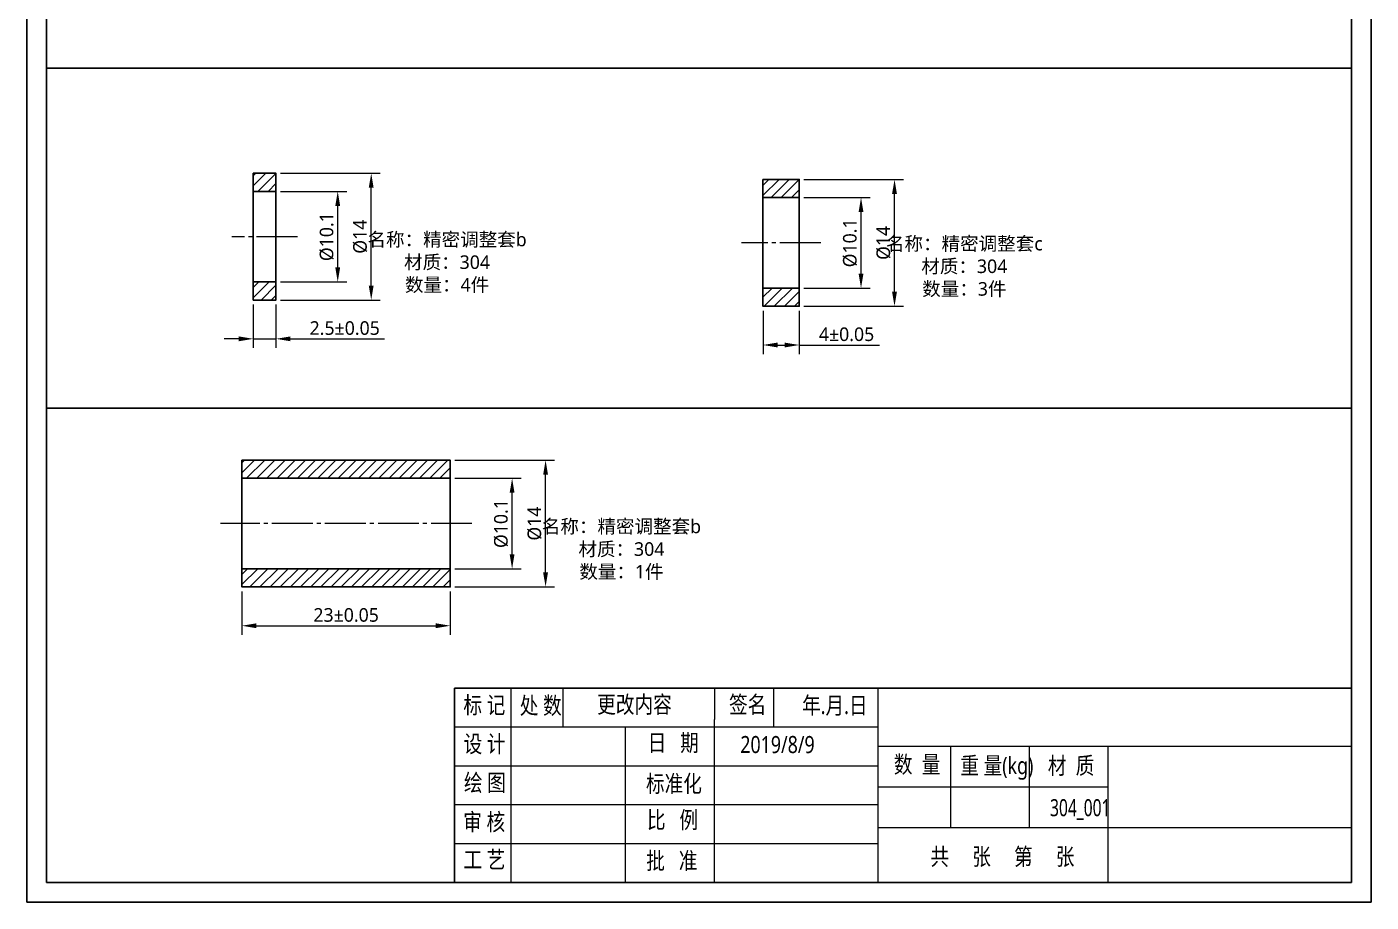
# Model space of a CAD drawing. Header units: millimetres. Extents: x -449 to 2916, y -1257 to 1632.
# Drawn here: x 1470.2 to 1766.9, y -266.8 to -73.5 of the extents above; entities that cross this region are included whole.
import ezdxf

# ---------------------------------------------------------------- set-up
doc = ezdxf.new("R2010")
doc.units = ezdxf.units.MM
doc.header["$PDSIZE"] = -1
doc.linetypes.add('EB_DASHDOT', pattern=[39, 30, -3, 3, -3])
for name, color, linetype, lineweight in [('3中心线层', 1, 'EB_DASHDOT', 0), ('标住线', 5, 'Continuous', 13), ('细线层', 252, 'Continuous', 13)]:
    doc.layers.add(name, color=color, linetype=linetype, lineweight=lineweight)
doc.styles.add('wf', font='')
doc.styles.add('黑体', font='', dxfattribs={"width": 0.8})
doc.styles.get('wf').set_extended_font_data('Microsoft YaHei')
doc.styles.get('黑体').set_extended_font_data('Microsoft YaHei')
doc.dimstyles.new('wf1', dxfattribs={"dimtxt": 3, "dimasz": 3.2, "dimexe": 2, "dimexo": 1, "dimgap": 0.8, "dimtad": 1, "dimdec": 1, "dimdsep": 46, "dimtxsty": 'wf', "dimcen": 0, "dimclrd": 6, "dimclre": 6, "dimadec": 0, "dimazin": 0, "dimtm": 1e-09, "dimtfac": 0.7, "dimtdec": 1, "dimtmove": 0, "dimatfit": 3, "dimfxl": 0, "dimtolj": 1, "dimlwd": 13, "dimlwe": 13, "dimarcsym": 0})

# ---------------------------------------------------------------- blocks, each defined once
blk = doc.blocks.new('*D431')
at = {"color": 6, "lineweight": 13}
for p, q in [((1526.14, -109.85), (1540.78, -109.85)), ((1538.78, -126.65), (1538.78, -113.05)), ((1526.14, -129.85), (1540.78, -129.85))]:
    blk.add_line(p, q, dxfattribs=at)
at = {"color": 6}
for points in [[(1539.31, -113.05), (1538.24, -113.05), (1538.78, -109.85)], [(1538.24, -126.65), (1539.31, -126.65), (1538.78, -129.85)]]:
    blk.add_solid(points, dxfattribs=at)
at = {"layer": 'Defpoints', "color": 0}
for p in [(1525.14, -109.85), (1538.78, -109.85), (1525.14, -129.85)]:
    blk.add_point(p, dxfattribs=at)
at = {"color": 0, "insert": (1536.36, -119.85), "char_height": 3, "attachment_point": 5, "rotation": 90, "style": 'wf'}
blk.add_mtext('\\A1;%%C10.1', dxfattribs=at)
blk = doc.blocks.new('*D432')
at = {"color": 6, "lineweight": 13}
for p, q in [((1526.14, -105.85), (1548.17, -105.85)), ((1546.17, -130.65), (1546.17, -109.05)), ((1526.14, -133.85), (1548.17, -133.85))]:
    blk.add_line(p, q, dxfattribs=at)
at = {"color": 6}
for points in [[(1546.7, -109.05), (1545.63, -109.05), (1546.17, -105.85)], [(1545.63, -130.65), (1546.7, -130.65), (1546.17, -133.85)]]:
    blk.add_solid(points, dxfattribs=at)
at = {"layer": 'Defpoints', "color": 0}
for p in [(1525.14, -105.85), (1546.17, -105.85), (1525.14, -133.85)]:
    blk.add_point(p, dxfattribs=at)
at = {"color": 0, "insert": (1543.75, -119.85), "char_height": 3, "attachment_point": 5, "rotation": 90, "style": 'wf'}
blk.add_mtext('\\A1;%%c14', dxfattribs=at)
blk = doc.blocks.new('*D433')
at = {"color": 6, "lineweight": 13}
for p, q in [((1520.14, -134.85), (1520.14, -144.42)), ((1525.14, -134.85), (1525.14, -144.42)), ((1516.94, -142.42), (1513.74, -142.42)), ((1520.14, -142.42), (1525.14, -142.42)), ((1528.34, -142.42), (1549.1, -142.42))]:
    blk.add_line(p, q, dxfattribs=at)
at = {"color": 6}
for points in [[(1516.94, -142.95), (1516.94, -141.88), (1520.14, -142.42)], [(1528.34, -141.88), (1528.34, -142.95), (1525.14, -142.42)]]:
    blk.add_solid(points, dxfattribs=at)
at = {"layer": 'Defpoints', "color": 0}
for p in [(1520.14, -133.85), (1525.14, -133.85), (1525.14, -142.42)]:
    blk.add_point(p, dxfattribs=at)
at = {"color": 0, "insert": (1540.32, -140.06), "char_height": 3, "attachment_point": 5, "style": 'wf'}
blk.add_mtext('\\A1;2.5%%P0.05', dxfattribs=at)
blk = doc.blocks.new('*D434')
at = {"color": 6, "lineweight": 13}
for p, q in [((1641.65, -111.22), (1656.29, -111.22)), ((1654.29, -128.02), (1654.29, -114.42)), ((1641.65, -131.22), (1656.29, -131.22))]:
    blk.add_line(p, q, dxfattribs=at)
at = {"color": 6}
for points in [[(1654.82, -114.42), (1653.75, -114.42), (1654.29, -111.22)], [(1653.75, -128.02), (1654.82, -128.02), (1654.29, -131.22)]]:
    blk.add_solid(points, dxfattribs=at)
at = {"layer": 'Defpoints', "color": 0}
for p in [(1640.65, -111.22), (1654.29, -111.22), (1640.65, -131.22)]:
    blk.add_point(p, dxfattribs=at)
at = {"color": 0, "insert": (1651.87, -121.22), "char_height": 3, "attachment_point": 5, "rotation": 90, "style": 'wf'}
blk.add_mtext('\\A1;%%C10.1', dxfattribs=at)
blk = doc.blocks.new('*D435')
at = {"color": 6, "lineweight": 13}
for p, q in [((1641.65, -107.22), (1663.68, -107.22)), ((1661.68, -132.02), (1661.68, -110.42)), ((1641.65, -135.22), (1663.68, -135.22))]:
    blk.add_line(p, q, dxfattribs=at)
at = {"color": 6}
for points in [[(1662.21, -110.42), (1661.14, -110.42), (1661.68, -107.22)], [(1661.14, -132.02), (1662.21, -132.02), (1661.68, -135.22)]]:
    blk.add_solid(points, dxfattribs=at)
at = {"layer": 'Defpoints', "color": 0}
for p in [(1640.65, -107.22), (1661.68, -107.22), (1640.65, -135.22)]:
    blk.add_point(p, dxfattribs=at)
at = {"color": 0, "insert": (1659.26, -121.22), "char_height": 3, "attachment_point": 5, "rotation": 90, "style": 'wf'}
blk.add_mtext('\\A1;%%c14', dxfattribs=at)
blk = doc.blocks.new('*D436')
at = {"color": 6, "lineweight": 13}
for p, q in [((1632.65, -136.22), (1632.65, -145.78)), ((1640.65, -136.22), (1640.65, -145.78)), ((1635.85, -143.78), (1637.45, -143.78)), ((1640.65, -143.78), (1658.33, -143.78))]:
    blk.add_line(p, q, dxfattribs=at)
at = {"color": 6}
for points in [[(1635.85, -143.25), (1635.85, -144.31), (1632.65, -143.78)], [(1637.45, -144.31), (1637.45, -143.25), (1640.65, -143.78)]]:
    blk.add_solid(points, dxfattribs=at)
at = {"layer": 'Defpoints', "color": 0}
for p in [(1632.65, -135.22), (1640.65, -135.22), (1640.65, -143.78)]:
    blk.add_point(p, dxfattribs=at)
at = {"color": 0, "insert": (1651.09, -141.43), "char_height": 3, "attachment_point": 5, "style": 'wf'}
blk.add_mtext('\\A1;4%%P0.05', dxfattribs=at)
blk = doc.blocks.new('*D437')
at = {"color": 6, "lineweight": 13}
for p, q in [((1564.63, -173.22), (1579.27, -173.22)), ((1577.27, -190.02), (1577.27, -176.42)), ((1564.63, -193.22), (1579.27, -193.22))]:
    blk.add_line(p, q, dxfattribs=at)
at = {"color": 6}
for points in [[(1577.8, -176.42), (1576.73, -176.42), (1577.27, -173.22)], [(1576.73, -190.02), (1577.8, -190.02), (1577.27, -193.22)]]:
    blk.add_solid(points, dxfattribs=at)
at = {"layer": 'Defpoints', "color": 0}
for p in [(1563.63, -173.22), (1577.27, -173.22), (1563.63, -193.22)]:
    blk.add_point(p, dxfattribs=at)
at = {"color": 0, "insert": (1574.85, -183.22), "char_height": 3, "attachment_point": 5, "rotation": 90, "style": 'wf'}
blk.add_mtext('\\A1;%%C10.1', dxfattribs=at)
blk = doc.blocks.new('*D438')
at = {"color": 6, "lineweight": 13}
for p, q in [((1564.63, -169.22), (1586.66, -169.22)), ((1584.66, -194.02), (1584.66, -172.42)), ((1564.63, -197.22), (1586.66, -197.22))]:
    blk.add_line(p, q, dxfattribs=at)
at = {"color": 6}
for points in [[(1585.19, -172.42), (1584.12, -172.42), (1584.66, -169.22)], [(1584.12, -194.02), (1585.19, -194.02), (1584.66, -197.22)]]:
    blk.add_solid(points, dxfattribs=at)
at = {"layer": 'Defpoints', "color": 0}
for p in [(1563.63, -169.22), (1584.66, -169.22), (1563.63, -197.22)]:
    blk.add_point(p, dxfattribs=at)
at = {"color": 0, "insert": (1582.24, -183.22), "char_height": 3, "attachment_point": 5, "rotation": 90, "style": 'wf'}
blk.add_mtext('\\A1;%%c14', dxfattribs=at)
blk = doc.blocks.new('*D439')
at = {"color": 6, "lineweight": 13}
for p, q in [((1517.63, -198.22), (1517.63, -207.79)), ((1563.63, -198.22), (1563.63, -207.79)), ((1520.83, -205.79), (1560.43, -205.79))]:
    blk.add_line(p, q, dxfattribs=at)
at = {"color": 6}
for points in [[(1520.83, -205.25), (1520.83, -206.32), (1517.63, -205.79)], [(1560.43, -206.32), (1560.43, -205.25), (1563.63, -205.79)]]:
    blk.add_solid(points, dxfattribs=at)
at = {"layer": 'Defpoints', "color": 0}
for p in [(1517.63, -197.22), (1563.63, -197.22), (1563.63, -205.79)]:
    blk.add_point(p, dxfattribs=at)
at = {"color": 0, "insert": (1540.63, -203.43), "char_height": 3, "attachment_point": 5, "style": 'wf'}
blk.add_mtext('\\A1;23%%P0.05', dxfattribs=at)

msp = doc.modelspace()

# ---------------------------------------------------------------- hatches: boundary and pattern name
at = {"layer": '标住线'}
h = msp.add_hatch(dxfattribs=at)
h.set_pattern_fill('ANSI31', color=256, scale=0.5, style=0)
h.set_pattern_definition([(45, (-121.8198, -71.2966), (-1.122532, 1.122532), [])])
h.paths.add_polyline_path([(1525.136, -109.854), (1525.136, -105.854), (1520.136, -105.854), (1520.136, -109.854)])
h.paths.add_polyline_path([(1525.136, -129.854), (1520.136, -129.854), (1520.136, -133.854), (1525.136, -133.854)])
h = msp.add_hatch(dxfattribs=at)
h.set_pattern_fill('ANSI31', color=256, scale=0.5, style=0)
h.set_pattern_definition([(45, (-6.3091, -72.659), (-1.122532, 1.122532), [])])
h.paths.add_polyline_path([(1640.646, -111.216), (1640.646, -107.216), (1632.646, -107.216), (1632.646, -111.216)])
h.paths.add_polyline_path([(1640.646, -131.216), (1632.646, -131.216), (1632.646, -135.216), (1640.646, -135.216)])
h = msp.add_hatch(dxfattribs=at)
h.set_pattern_fill('ANSI31', color=256, scale=0.5, style=0)
h.set_pattern_definition([(45, (-124.3276, -134.6667), (-1.122532, 1.122532), [])])
h.paths.add_polyline_path([(1563.628, -173.224), (1563.628, -169.224), (1517.628, -169.224), (1517.628, -173.224)])
h.paths.add_polyline_path([(1563.628, -197.224), (1563.628, -193.224), (1517.628, -193.224), (1517.628, -197.224)])

# ---------------------------------------------------------------- linework, layer by layer
for p, q in [((1474.53, -82.621), (1762.514, -82.621)), ((1474.53, -157.723), (1762.514, -157.723))]:
    msp.add_line(p, q)
at = {"color": 0, "linetype": 'ByBlock', "lineweight": 20}
for p, q in [((1576.962, -219.554), (1576.962, -262.47)), ((1588.459, -219.554), (1588.459, -228.137)), ((1621.908, -219.554), (1621.908, -226.483)), ((1635.047, -228.137), (1635.047, -219.554)), ((1658.042, -262.47), (1658.042, -219.554)), ((1602.198, -228.137), (1602.198, -262.47)), ((1621.908, -262.47), (1621.908, -226.483)), ((1762.514, -232.429), (1658.042, -232.429)), ((1674.072, -232.429), (1674.072, -250.453)), ((1691.381, -232.429), (1691.381, -250.453)), ((1708.81, -262.47), (1708.81, -232.429)), ((1708.81, -241.441), (1658.042, -241.441)), ((1762.514, -250.453), (1658.042, -250.453))]:
    msp.add_line(p, q, dxfattribs=at)
at = {"color": 0, "linetype": 'ByBlock', "lineweight": 25}
for points in [[(1766.88, -266.836), (1470.164, -266.836), (1470.164, 158.291), (1766.88, 158.291)], [(1762.514, -262.47), (1474.53, -262.47), (1474.53, 153.925), (1762.514, 153.925)]]:
    msp.add_lwpolyline(points, close=True, dxfattribs=at)
for points in [[(1520.136, -105.854), (1525.136, -105.854), (1525.136, -133.854), (1520.136, -133.854)], [(1632.646, -107.216), (1640.646, -107.216), (1640.646, -135.216), (1632.646, -135.216)], [(1520.136, -109.854), (1525.136, -109.854), (1525.136, -129.854), (1520.136, -129.854)], [(1632.646, -111.216), (1640.646, -111.216), (1640.646, -131.216), (1632.646, -131.216)], [(1517.628, -169.224), (1563.628, -169.224), (1563.628, -197.224), (1517.628, -197.224)], [(1517.628, -173.224), (1563.628, -173.224), (1563.628, -193.224), (1517.628, -193.224)]]:
    msp.add_lwpolyline(points, close=True)
at = {"layer": '3中心线层', "lineweight": 13, "ltscale": 0.3}
for p, q in [((1529.875, -119.854), (1515.396, -119.854)), ((1645.386, -121.216), (1627.907, -121.216)), ((1568.367, -183.224), (1512.889, -183.224))]:
    msp.add_line(p, q, dxfattribs=at)
at = {"layer": '细线层', "color": 0, "linetype": 'ByBlock', "lineweight": 20, "ltscale": 0.5}
for p, q in [((1564.562, -228.137), (1658.042, -228.137)), ((1564.562, -236.72), (1658.042, -236.72)), ((1564.562, -245.303), (1658.042, -245.303)), ((1564.562, -253.887), (1658.042, -253.887))]:
    msp.add_line(p, q, dxfattribs=at)
at = {"layer": '细线层', "color": 0, "linetype": 'ByBlock', "lineweight": 25, "ltscale": 0.5}
msp.add_lwpolyline([(1564.562, -219.554), (1762.514, -219.554), (1762.514, -262.47), (1564.562, -262.47)], close=True, dxfattribs=at)

# ---------------------------------------------------------------- texts
at = {"char_height": 3, "attachment_point": 5, "style": 'wf'}
for s, insert in [('{\\fMicrosoft YaHei|b0|i0|c134|p34;\\W7.23267;  }{\\A1;名称：精密调整套b}\\P{\\fMicrosoft YaHei|b0|i0|c134|p34;\\W7.22607;  }{\\A1;材质：304}\\P{\\fMicrosoft YaHei|b0|i0|c134|p34;\\W7.23432;  }{\\A1;数量：4件}', (1555.563, -125.646)), ('{\\fMicrosoft YaHei|b0|i0|c134|p34;\\W7.12211;  }{\\A1;名称：精密调整套c}\\P{\\fMicrosoft YaHei|b0|i0|c134|p34;\\W7.11551;  }{\\A1;材质：304}\\P{\\fMicrosoft YaHei|b0|i0|c134|p34;\\W7.12376;  }{\\A1;数量：3件}', (1669.856, -126.555)), ('{\\fMicrosoft YaHei|b0|i0|c134|p34;\\W7.23267;  }{\\A1;名称：精密调整套b}\\P{\\fMicrosoft YaHei|b0|i0|c134|p34;\\W7.22607;  }{\\A1;材质：304}\\P{\\fMicrosoft YaHei|b0|i0|c134|p34;\\W7.23432;  }{\\A1;数量：1件}', (1594.055, -189.016))]:
    msp.add_mtext(s, dxfattribs=dict(at, insert=insert))
at = {"width": 100.32459, "attachment_point": 1, "style": '黑体'}
for s, insert, char_height in [('标 记', (1566.515, -221.432), 3.7724), ('处 数', (1578.958, -221.52), 3.7724), ('更改内容', (1596.043, -221.289), 3.7724), ('{\\Q0;签名}', (1625.155, -221.316), 3.7724), ('{\\Q0;年.月.日}', (1641.27, -221.501), 3.77238), ('设 计', (1566.575, -229.995), 3.7724), ('日   期', (1607.188, -229.735), 3.7724), (' 2019/8/9', (1626.615, -230.139), 3.7724), ('数  量', (1661.536, -234.525), 3.7724), ('重 量(kg)', (1676.199, -234.784), 3.7724), ('材  质', (1695.512, -234.784), 3.7724), ('绘 图', (1566.636, -238.56), 3.7724), ('{\\Q0;标准化}', (1606.819, -238.79), 3.7724), ('比   例', (1607.037, -246.776), 3.7724), ('审 核', (1566.478, -247.231), 3.7724), ('工 艺', (1566.531, -255.549), 3.7724), ('共     张     第     张', (1669.603, -254.898), 3.77238), ('批   准', (1606.877, -255.812), 3.7724)]:
    msp.add_mtext(s, dxfattribs=dict(at, insert=insert, char_height=char_height))
at = {"style": '黑体', "width": 0.7}
msp.add_attdef('304_001', (1696.015, -247.862), '', height=3.772, dxfattribs=at)

# ---------------------------------------------------------------- dimensions: what is measured, and where the dimension line sits
for base, p1, p2, text, picture, middle in [((1546.165, -105.854), (1525.136, -133.854), (1525.136, -105.854), '%%c14', '*D432', (1543.752, -119.854)), ((1661.676, -107.216), (1640.646, -135.216), (1640.646, -107.216), '%%c14', '*D435', (1659.262, -121.216)), ((1538.776, -109.854), (1525.136, -129.854), (1525.136, -109.854), '%%C10.1', '*D431', (1536.362, -119.854)), ((1654.286, -111.216), (1640.646, -131.216), (1640.646, -111.216), '%%C10.1', '*D434', (1651.873, -121.216)), ((1584.657, -169.224), (1563.628, -197.224), (1563.628, -169.224), '%%c14', '*D438', (1582.244, -183.224)), ((1577.268, -173.224), (1563.628, -193.224), (1563.628, -173.224), '%%C10.1', '*D437', (1574.854, -183.224))]:
    dim = msp.add_linear_dim(base=base, p1=p1, p2=p2, angle=90, text=text, dimstyle='wf1')
    dim.commit()
    dim.dimension.update_dxf_attribs({"geometry": picture, "text_midpoint": middle})
for base, p1, p2, text, picture, middle in [((1525.136, -142.416), (1520.136, -133.854), (1525.136, -133.854), '2.5%%P0.05', '*D433', (1540.319, -140.065)), ((1640.646, -143.779), (1632.646, -135.216), (1640.646, -135.216), '4%%P0.05', '*D436', (1651.088, -141.427)), ((1563.628, -205.786), (1517.628, -197.224), (1563.628, -197.224), '23%%P0.05', '*D439', (1540.628, -203.435))]:
    dim = msp.add_linear_dim(base=base, p1=p1, p2=p2, text=text, dimstyle='wf1')
    dim.commit()
    dim.dimension.update_dxf_attribs({"geometry": picture, "text_midpoint": middle})

doc.saveas('drawing.dxf')
